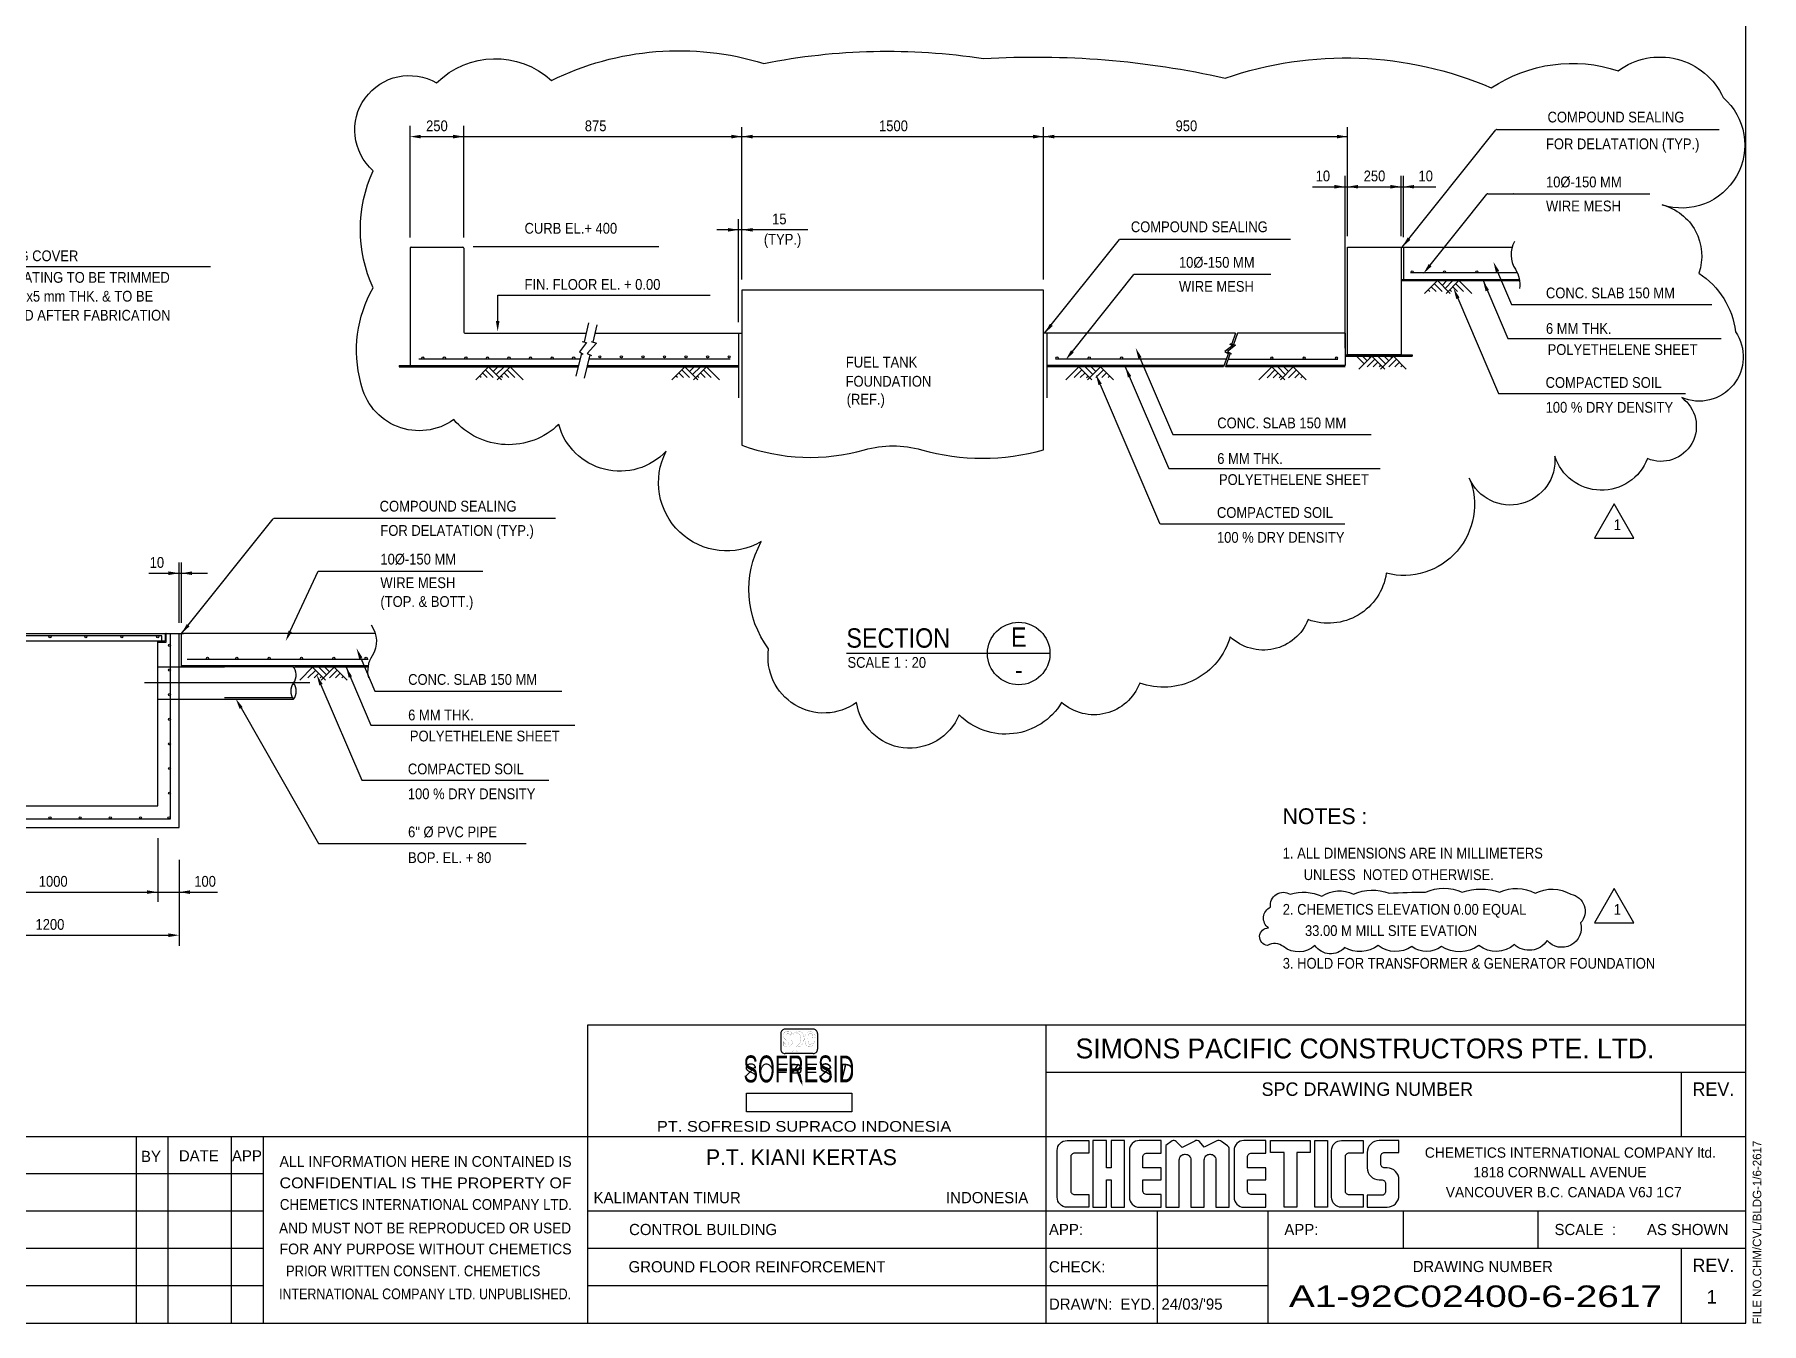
# Model space of a CAD drawing. Extents: x 0 to 83714, y -10 to 58645.
# Drawn here: x 43643 to 83714, y -10 to 29901 of the extents above; entities that cross this region are included whole.
import ezdxf
from ezdxf.enums import TextEntityAlignment as Align

# ---------------------------------------------------------------- set-up
doc = ezdxf.new("R2010")
doc.units = 0
doc.header["$LTSCALE"] = 1000
for name, pattern in [('CENTER', [0]), ('HIDDEN', [0]), ('PHANTOM', [0])]:
    doc.linetypes.add(name, pattern=pattern)
doc.layers.get('0').update_dxf_attribs({"linetype": 'CONTINUOUS'})
for name, color, linetype in [('AS', 4, 'CENTER'), ('DM', 2, 'CONTINUOUS'), ('FORM', 1, 'CONTINUOUS')]:
    doc.layers.add(name, color=color, linetype=linetype)

msp = doc.modelspace()

# ---------------------------------------------------------------- linework, layer by layer
at = {"color": 0}
for p, q in [((75380, 24969), (77553, 27687)), ((77573, 27696), (82736, 27696)), ((76025, 24548), (77341, 26194)), ((77361, 26204), (81127, 26204)), ((52380, 24969), (53580, 24969)), ((67081, 22969), (68817, 25141)), ((68836, 25150), (72783, 25150)), ((74105, 22469), (74105, 24969)), ((74105, 24969), (75355, 24969)), ((75355, 24969), (77930, 24969)), ((75355, 24969), (75355, 22469)), ((75405, 24969), (75405, 24219)), ((67726, 22548), (69149, 24329)), ((69169, 24338), (72327, 24338)), ((75355, 24219), (78097, 24219)), ((75355, 24189), (78101, 24189)), ((78050, 24369), (75572, 24369)), ((76162, 23939), (76053, 24047)), ((76303, 23939), (76124, 24118)), ((76303, 24080), (76412, 24189)), ((76374, 24009), (76553, 24189)), ((76662, 23939), (76553, 24047)), ((76803, 23939), (76624, 24118)), ((76020, 23939), (75982, 23976)), ((76520, 23939), (76482, 23976)), ((53630, 22969), (56441, 22969)), ((56646, 22969), (60055, 22969)), ((59980, 22969), (59980, 21469)), ((71512, 22969), (67055, 22969)), ((67130, 22969), (67130, 21469)), ((74055, 22969), (71554, 22969)), ((74055, 22969), (74055, 22219)), ((74055, 22469), (75605, 22469)), ((75355, 22469), (74105, 22469)), ((75605, 22469), (75605, 22439)), ((52105, 22219), (56261, 22219)), ((52105, 22189), (56254, 22189)), ((56297, 22369), (52563, 22369)), ((54146, 21939), (54037, 22047)), ((54287, 21939), (54108, 22118)), ((54287, 22080), (54396, 22189)), ((54358, 22009), (54537, 22189)), ((54646, 21939), (54537, 22047)), ((54787, 21939), (54608, 22118)), ((56460, 22189), (59980, 22189)), ((56467, 22219), (59980, 22219)), ((59780, 22369), (56503, 22369)), ((58701, 21939), (58592, 22047)), ((58842, 21939), (58663, 22118)), ((58842, 22080), (58951, 22189)), ((58913, 22009), (59092, 22189)), ((59201, 21939), (59092, 22047)), ((59342, 21939), (59163, 22118)), ((71244, 22219), (67130, 22219)), ((71233, 22189), (67130, 22189)), ((71297, 22369), (67330, 22369)), ((67768, 21939), (67947, 22118)), ((67909, 21939), (68018, 22047)), ((68197, 22009), (68018, 22189)), ((68268, 22080), (68159, 22189)), ((68268, 21939), (68447, 22118)), ((68409, 21939), (68518, 22047)), ((74055, 22189), (71276, 22189)), ((74055, 22219), (71286, 22219)), ((71340, 22369), (73887, 22369)), ((72243, 21936), (72422, 22116)), ((72384, 21936), (72493, 22045)), ((72672, 22007), (72493, 22186)), ((72743, 22078), (72634, 22186)), ((72743, 21936), (72922, 22116)), ((72884, 21936), (72993, 22045)), ((74055, 22439), (75605, 22439)), ((74493, 22259), (74314, 22439)), ((74564, 22330), (74456, 22439)), ((74564, 22189), (74743, 22368)), ((74635, 22401), (74597, 22439)), ((74706, 22189), (74814, 22297)), ((74993, 22259), (74814, 22439)), ((74847, 22189), (74885, 22226)), ((75064, 22330), (74956, 22439)), ((75064, 22189), (75243, 22368)), ((75135, 22401), (75097, 22439)), ((75206, 22189), (75314, 22297)), ((75347, 22189), (75385, 22226)), ((54004, 21939), (53966, 21976)), ((54504, 21939), (54466, 21976)), ((58559, 21939), (58522, 21976)), ((59059, 21939), (59022, 21976)), ((68051, 21939), (68089, 21976)), ((68551, 21939), (68589, 21976)), ((72525, 21936), (72563, 21974)), ((73025, 21936), (73063, 21974)), ((47052, 16000), (49183, 18666)), ((49203, 18675), (55734, 18675)), ((49576, 16052), (50222, 17446)), ((50222, 17446), (54047, 17446)), ((38500, 16000), (47100, 16000)), ((46520, 15825), (41480, 15825)), ((46500, 12000), (46500, 15805)), ((46800, 11700), (46800, 16000)), ((47000, 11500), (47000, 16000)), ((51550, 16000), (47050, 16000)), ((47050, 15225), (47050, 16000)), ((51383, 15250), (47050, 15250)), ((51383, 15400), (47183, 15400)), ((67205, 15537), (62480, 15537)), ((51383, 15220), (49674, 15220)), ((49987, 14970), (50166, 15149)), ((50128, 14970), (50237, 15079)), ((50416, 15041), (50237, 15220)), ((50270, 14970), (50308, 15008)), ((50487, 15111), (50378, 15220)), ((50487, 14970), (50666, 15149)), ((50628, 14970), (50737, 15079)), ((50770, 14970), (50808, 15008)), ((41200, 11700), (46800, 11700)), ((41500, 12000), (46500, 12000)), ((41000, 11500), (47000, 11500)), ((56478, 6924), (83352, 6924)), ((56478, 0), (56478, 6924)), ((67117, 5820), (83352, 5820)), ((46000, 4327), (46000, 0)), ((46736, 4327), (46736, 0)), ((48208, 4327), (48208, 0)), ((48944, 4327), (48944, 0)), ((48944, 3462), (0, 3462)), ((48944, 2596), (0, 2596)), ((72269, 2596), (56478, 2596)), ((69693, 2596), (69693, 0)), ((83352, 2596), (72269, 2596)), ((75397, 2596), (75397, 1731)), ((78525, 2596), (78525, 1731)), ((48944, 1731), (0, 1731)), ((72269, 1731), (56478, 1731)), ((83352, 1731), (72269, 1731)), ((48944, 865), (0, 865)), ((72269, 865), (56478, 865))]:
    msp.add_line(p, q, dxfattribs=at)
at = {"color": 0, "linetype": 'HIDDEN'}
for p, q in [((46500, 15225), (48050, 15225)), ((49630, 15224), (48050, 15224)), ((46500, 14475), (48050, 14475)), ((49630, 14505), (48050, 14505))]:
    msp.add_line(p, q, dxfattribs=at)
at = {"color": 0, "linetype": 'PHANTOM'}
msp.add_line((48050, 14475), (49651, 14475), dxfattribs=at)
at = {"color": 0, "linetype": 'CONTINUOUS'}
for p, q in [((67117, 0), (67117, 6924)), ((0, 4327), (83352, 4327)), ((72269, 0), (72269, 2596))]:
    msp.add_line(p, q, dxfattribs=at)
at = {"color": 0}
for points in [[(77982, 25095, 0.273017), (78004, 24454, -0.175886), (78102, 24011, 0.291495)], [(51451, 16199, -0.310304), (51476, 15485, 0.204559), (51391, 14970, -0.291495)], [(49651, 14850, 0.338868), (49651, 14475, 0.338868), (49651, 14850, 0.368783), (49629, 15250, 0.338868)]]:
    msp.add_lwpolyline(points, format="xyb", dxfattribs=at)
for points in [[(76494, 23889), (76194, 24189), (75894, 23889)], [(76994, 23889), (76694, 24189), (76394, 23889)], [(54479, 21889), (54179, 22189), (53879, 21889)], [(54979, 21889), (54679, 22189), (54379, 21889)], [(59034, 21889), (58734, 22189), (58434, 21889)], [(59534, 21889), (59234, 22189), (58934, 21889)], [(67576, 21889), (67876, 22189), (68176, 21889)], [(68076, 21889), (68376, 22189), (68676, 21889)], [(72051, 21886), (72351, 22186), (72651, 21886)], [(72551, 21886), (72851, 22186), (73151, 21886)], [(74373, 22139), (74673, 22439), (74973, 22139)], [(74873, 22139), (75173, 22439), (75473, 22139)], [(46600, 15825), (46600, 15950), (41400, 15950), (41400, 15825)], [(49796, 14920), (50096, 15220), (50396, 14920)], [(50296, 14920), (50596, 15220), (50896, 14920)]]:
    msp.add_lwpolyline(points, dxfattribs=at)
at = {"color": 0, "linetype": 'PHANTOM'}
msp.add_lwpolyline([(67055, 20263), (67055, 23969), (60055, 23969), (60055, 20369, 0.157238), (62898, 20263, -0.138274), (64226, 20263, 0.138274)], format="xyb", close=True, dxfattribs=at)
at = {"color": 0}
for points in [[(46700, 15800), (46700, 16000), (46695, 16000, 0.414214), (46675, 15980), (46675, 15845, -0.414214), (46655, 15825), (46520, 15825, 0.414214), (46500, 15805), (46500, 15800)], [(67372, 4005, -0.414214), (67602, 4235), (68108, 4235), (68108, 3941), (67777, 3941, 0.414214), (67685, 3849), (67685, 3075, 0.414214), (67777, 2983), (68108, 2983), (68108, 2688), (67602, 2688, -0.414214), (67372, 2918)], [(71365, 4039, 0.245559), (71325, 4114), (71183, 4213, 0.334549), (71073, 4227), (70783, 4081), (70672, 4210, 0.334549), (70563, 4223), (70272, 4077), (70129, 4215, 0.334549), (70041, 4226), (69893, 4118), (69893, 2688), (70206, 2688), (70206, 3789, -0.414214), (70335, 3917), (70344, 3917, -0.414214), (70473, 3789), (70473, 2688), (70785, 2688), (70785, 3789, -0.414214), (70914, 3917), (70923, 3917, -0.414214), (71052, 3789), (71052, 2688), (71365, 2688)], [(73739, 4005, -0.414214), (73969, 4235), (74475, 4235), (74475, 3941), (74143, 3941, 0.414214), (74051, 3849), (74051, 3075, 0.414214), (74143, 2983), (74475, 2983), (74475, 2688), (73969, 2688, -0.414214), (73739, 2918)], [(74990, 3232), (74990, 3056, -0.414214), (74898, 2964), (74567, 2964), (74567, 2688), (75027, 2688, 0.414214), (75303, 2964), (75303, 3324, 0.414214), (75027, 3600), (74971, 3600, -0.414214), (74879, 3692), (74879, 3867, -0.414214), (74971, 3959), (75303, 3959), (75303, 4235), (74843, 4235, 0.414214), (74567, 3959), (74567, 3600, 0.414214), (74843, 3324), (74898, 3324, -0.414214)]]:
    msp.add_lwpolyline(points, format="xyb", close=True, dxfattribs=at)
at = {"color": 0, "linetype": 'PHANTOM'}
msp.add_lwpolyline([(46500, 14455), (46500, 15305)], dxfattribs=at)
at = {"color": 0}
for points in [[(68936, 4235), (68623, 4235), (68623, 3600), (68513, 3600), (68513, 4235), (68200, 4235), (68200, 2688), (68513, 2688), (68513, 3324), (68623, 3324), (68623, 2688), (68936, 2688)], [(73352, 4235), (73647, 4235), (73647, 2688), (73352, 2688)]]:
    msp.add_lwpolyline(points, close=True, dxfattribs=at)
at = {"color": 0, "linetype": 'CONTINUOUS'}
for points in [[(69451, 2983, -0.414214), (69359, 3075), (69359, 3324), (69783, 3324), (69783, 3600), (69359, 3600), (69359, 3849, -0.414214), (69451, 3941), (69783, 3941), (69783, 4235), (69277, 4235, 0.414214), (69047, 4005), (69047, 2918, 0.414214), (69277, 2688), (69783, 2688), (69783, 2983)], [(71880, 2983, -0.414214), (71788, 3075), (71788, 3324), (72211, 3324), (72211, 3600), (71788, 3600), (71788, 3849, -0.414214), (71880, 3941), (72211, 3941), (72211, 4235), (71705, 4235, 0.414214), (71475, 4005), (71475, 2918, 0.414214), (71705, 2688), (72211, 2688), (72211, 2983)]]:
    msp.add_lwpolyline(points, format="xyb", close=True, dxfattribs=at)
msp.add_lwpolyline([(72635, 2688), (72635, 3959), (72322, 3959), (72322, 4235), (73242, 4235), (73242, 3959), (72929, 3959), (72929, 2688)], close=True, dxfattribs=at)
at = {"color": 0}
for centre, radius in [((75608, 24394), 25), ((76358, 24394), 25), ((77108, 24394), 25), ((56760, 22421), 25), ((57260, 22421), 25), ((57760, 22421), 25), ((58260, 22421), 25), ((58760, 22421), 25), ((59260, 22421), 25), ((59760, 22421), 25), ((52652, 22394), 25), ((53152, 22394), 25), ((53652, 22394), 25), ((54152, 22394), 25), ((54652, 22394), 25), ((55152, 22394), 25), ((55652, 22394), 25), ((56152, 22394), 25), ((67366, 22394), 25), ((68116, 22394), 25), ((68866, 22394), 25), ((72352, 22394), 25), ((73102, 22394), 25), ((73852, 22394), 25), ((66480, 15537), 725), ((44000, 15925), 25), ((44833, 15925), 25), ((45667, 15925), 25), ((46500, 15925), 25), ((46500, 15925), 25), ((46775, 15725), 25), ((47657, 15425), 25), ((48336, 15425), 25), ((49086, 15425), 25), ((49836, 15425), 25), ((50586, 15425), 25), ((51336, 15425), 25), ((46775, 15154), 25), ((46775, 14582), 25), ((46775, 14011), 25), ((46775, 13439), 25), ((46775, 12868), 25), ((46775, 12296), 25), ((44000, 11725), 25), ((44700, 11725), 25), ((45400, 11725), 25), ((46100, 11725), 25), ((46762, 11725), 25)]:
    msp.add_circle(centre, radius, dxfattribs=at)
for centre in [(77573, 27671), (77361, 26179), (77969, 26179), (68836, 25125), (69169, 24313), (49203, 18650)]:
    msp.add_arc(centre, 25, 90, 141.3627, dxfattribs=at)
for points in [[(76058, 24522), (75993, 24574), (75869, 24352)], [(67758, 22522), (67693, 22574), (67570, 22352)], [(49614, 16034), (49538, 16069), (49471, 15825)]]:
    msp.add_solid(points, dxfattribs=at)
at = {"layer": 'AS', "color": 0}
msp.add_line((46197, 14865), (50030, 14865), dxfattribs=at)
at = {"layer": 'DM', "color": 0}
for p, q in [((52355, 25194), (52355, 27782)), ((53605, 25194), (53605, 27782)), ((60055, 24219), (60055, 27748)), ((67055, 24219), (67055, 27748)), ((74105, 25219), (74105, 27748)), ((52605, 27532), (74105, 27532)), ((74055, 22619), (74055, 26619)), ((75355, 25219), (75355, 26619)), ((75405, 25202), (75405, 26619)), ((73297, 26369), (76155, 26369)), ((61587, 25369), (59475, 25369)), ((59980, 23224), (59980, 25619)), ((52355, 24944), (52355, 22219)), ((53605, 24944), (53605, 22994)), ((53823, 24985), (58128, 24985)), ((41375, 24516), (47724, 24516)), ((77253, 24189), (77827, 22845)), ((77592, 24396), (77917, 23634)), ((54389, 23253), (54389, 23852)), ((54389, 23852), (58864, 23852)), ((58864, 23852), (59318, 23852)), ((76669, 23780), (77615, 21567)), ((77917, 23634), (82565, 23634)), ((56498, 23209), (56393, 22768)), ((56693, 23163), (56597, 22763)), ((71512, 22969), (71423, 22721)), ((71554, 22969), (71461, 22708)), ((77827, 22845), (82777, 22845)), ((56331, 22509), (56202, 21970)), ((56449, 22756), (56284, 22537)), ((56284, 22537), (56373, 22483)), ((56353, 22777), (56449, 22756)), ((56527, 22471), (56396, 21924)), ((56681, 22736), (56469, 22496)), ((56469, 22496), (56565, 22455)), ((56558, 22777), (56681, 22736)), ((71354, 22528), (71233, 22189)), ((71450, 22687), (71263, 22547)), ((71263, 22547), (71352, 22490)), ((71389, 22507), (71276, 22189)), ((71507, 22692), (71320, 22547)), ((71320, 22547), (71419, 22490)), ((71367, 22713), (71450, 22687)), ((71388, 22734), (71507, 22692)), ((52105, 22219), (52105, 22189)), ((68953, 22189), (69956, 19843)), ((69292, 22396), (70046, 20632)), ((68370, 21780), (69743, 18565)), ((77615, 21567), (81954, 21567)), ((70069, 20616), (74655, 20616)), ((69979, 19828), (74867, 19828)), ((69766, 18550), (74045, 18550)), ((47000, 16250), (47000, 17650)), ((47050, 16250), (47050, 17650)), ((46292, 17400), (47657, 17400)), ((51212, 15428), (51538, 14665)), ((50873, 15220), (51448, 13876)), ((50289, 14811), (51235, 12598)), ((51538, 14665), (55879, 14665)), ((48436, 14273), (50229, 11131)), ((51448, 13876), (56183, 13876)), ((51235, 12598), (55575, 12598)), ((46500, 11250), (46500, 9776)), ((50229, 11131), (55053, 11131)), ((47000, 10750), (47000, 8750)), ((40104, 10000), (47889, 10000)), ((41250, 9000), (46750, 9000))]:
    msp.add_line(p, q, dxfattribs=at)
for points in [[(75009, 17399, -0.475319), (73196, 16323, -0.532788), (71384, 15927, -0.436447), (69288, 14851, -0.524866), (67475, 14399, -0.488032), (65096, 14116, -0.763817), (62716, 14399, -0.662999), (60677, 15644, -0.295406), (60507, 18135, -0.751636), (58298, 20229, -0.584755), (55806, 20852, -0.430892), (53370, 20965, -0.544616), (51217, 21814, -0.200125), (51500, 24022, -0.217505), (51500, 26739, -0.905466), (52973, 28777, -0.401541), (55636, 28834, -0.191721), (60564, 29230, -0.087485), (65662, 29343, -0.069862), (71270, 28891, -0.186061), (77445, 28664, -0.230285), (80390, 29060, -0.47655), (82826, 28438, -0.816999), (81410, 25947, -0.438628), (82260, 24362, -0.224931), (83110, 23003, -0.752235), (81863, 21475, -0.893792), (81070, 20060, -0.708126), (78918, 20116, -0.853175), (76935, 19607, -0.614044), (75009, 17399, -0.778417)], [(72254, 8759, -0.950032), (72277, 9171, -0.583502), (72323, 9652, -0.639651), (72781, 9950, -0.191006), (73514, 9904, -0.27432), (74248, 9950, -0.202048), (75073, 9973, -0.02378), (75920, 9996, -0.217436), (76768, 9996, -0.174747), (77639, 9996, -0.241252), (78464, 9973, -0.260486), (79289, 9950, -0.594095), (79518, 9286, -0.792898), (78739, 8874, -0.461869), (77983, 8782, -0.359389), (77158, 8759, -0.3031), (76287, 8736, -0.333117), (75600, 8736, -0.324974), (74821, 8759, -0.285819), (74041, 8713, -0.485777), (73354, 8759, -0.367577), (72621, 8736, 0.315318), (72254, 8759, 0.560852)]]:
    msp.add_lwpolyline(points, format="xyb", dxfattribs=at)
for points in [[(80297, 19011), (79838, 18217), (80755, 18217)], [(80297, 10083), (79838, 9289), (80755, 9289)]]:
    msp.add_lwpolyline(points, close=True, dxfattribs=at)
for centre, start, end in [((52380, 24944), 90, 180), ((53580, 24944), 0, 90), ((53630, 22994), 180, 270), ((70069, 20641), 203.137, 270), ((69979, 19853), 203.137, 270), ((69766, 18575), 203.137, 270)]:
    msp.add_arc(centre, 25, start, end, dxfattribs=at)
for points in [[(52605, 27574), (52605, 27490), (52355, 27532)], [(53355, 27574), (53355, 27490), (53605, 27532)], [(59812, 27574), (59812, 27490), (60062, 27532)], [(60305, 27574), (60305, 27490), (60055, 27532)], [(66812, 27574), (66812, 27490), (67062, 27532)], [(67305, 27574), (67305, 27490), (67055, 27532)], [(73862, 27574), (73862, 27490), (74112, 27532)], [(73805, 26410), (73805, 26327), (74055, 26369)], [(74355, 26410), (74355, 26327), (74105, 26369)], [(75105, 26410), (75105, 26327), (75355, 26369)], [(75655, 26410), (75655, 26327), (75405, 26369)], [(59730, 25410), (59730, 25327), (59980, 25369)], [(60305, 25410), (60305, 25327), (60055, 25369)], [(75569, 25138), (75504, 25190), (75380, 24969)], [(77553, 24380), (77630, 24413), (77493, 24626)], [(77313, 23942), (77390, 23975), (77253, 24189)], [(76631, 23764), (76708, 23796), (76571, 24010)], [(54431, 23253), (54348, 23253), (54389, 23003)], [(67269, 23138), (67204, 23190), (67081, 22969)], [(69254, 22380), (69330, 22413), (69194, 22626)], [(69013, 21942), (69090, 21975), (68953, 22189)], [(68331, 21764), (68408, 21796), (68271, 22010)], [(46750, 17442), (46750, 17358), (47000, 17400)], [(47300, 17442), (47300, 17358), (47050, 17400)], [(47241, 16169), (47176, 16221), (47052, 16000)], [(51174, 15411), (51250, 15444), (51114, 15658)], [(50251, 14795), (50328, 14828), (50191, 15041)], [(50933, 14974), (51010, 15006), (50873, 15220)], [(48400, 14252), (48472, 14293), (48312, 14490)], [(46250, 10042), (46250, 9958), (46500, 10000)], [(47250, 10042), (47250, 9958), (47000, 10000)], [(46750, 9042), (46750, 8958), (47000, 9000)]]:
    msp.add_solid(points, dxfattribs=at)
at = {"layer": 'FORM', "color": 0}
for p, q in [((81850, 5820), (81850, 4327)), ((81850, 1731), (81850, 0))]:
    msp.add_line(p, q, dxfattribs=at)
for points in [[(83352, 0), (83352, 58645), (0, 58645), (0, 0)], [(62606, 4900), (60161, 4900), (60161, 5336), (62606, 5336)]]:
    msp.add_lwpolyline(points, close=True, dxfattribs=at)
for points in [[(61057, 6819, 0.414214), (60958, 6720, 0.414214)], [(61809, 6720, 0.414214), (61710, 6819, 0.414214)], [(60958, 6352, 0.414214), (61057, 6252, 0.414214)], [(61710, 6252, 0.414214), (61809, 6352, 0.414214)]]:
    msp.add_lwpolyline(points, format="xyb", dxfattribs=at)
for points in [[(61710, 6819), (61057, 6819)], [(60958, 6720), (60958, 6352)], [(61809, 6720), (61809, 6352)], [(61710, 6252), (61057, 6252)]]:
    msp.add_lwpolyline(points, dxfattribs=at)
at = {"layer": 'FORM', "color": 0, "const_width": 2.84}
for points in [[(61013, 6696, 0.26498), (61031, 6617, 0.26498)], [(61115, 6765, 0.349597), (61013, 6696, 0.349597)], [(61013, 6442, 0.150766), (61119, 6414, 0.150766)], [(61027, 6526, 0.425066), (61134, 6470, 0.425066)], [(61208, 6650, 0.393634), (61103, 6710, 0.643417), (61092, 6677, 0.643417)], [(61219, 6739, 0.154381), (61115, 6765, 0.154381)], [(61119, 6414, 0.349597), (61221, 6484, 0.349597)], [(61134, 6470, 0.579326), (61143, 6503, 0.639096)], [(61221, 6484, 0.26498), (61203, 6563, 0.26498)], [(61335, 6723, 0.026514), (61318, 6719, 0.024362)], [(61384, 6418, 0.031833), (61318, 6418, 0.031119)], [(61384, 6764, 0.083639), (61319, 6741, 0.083639)], [(61319, 6475, 0.613778), (61364, 6452, 0.613778)], [(61355, 6720, 0.153806), (61335, 6723, 0.153806)], [(61364, 6452, 0.087388), (61373, 6461, 0.087388)], [(61399, 6687, 0.14965), (61369, 6713, 0.14965)], [(61373, 6461, 0.341258), (61399, 6687, 0.341258)], [(61409, 6761, 0.153806), (61384, 6764, 0.153806)], [(61384, 6418, 0.213092), (61428, 6434, 0.213092)], [(61464, 6720, 0.14965), (61427, 6753, 0.14965)], [(61428, 6434, 0.347223), (61464, 6720, 0.347223)], [(61635, 6766, 0.332128), (61514, 6636, 0.332128)], [(61514, 6636, 0.054137), (61529, 6493, 0.054137)], [(61529, 6493, 0.047892), (61534, 6477, 0.047892)], [(61544, 6453, 0.150187), (61560, 6433, 0.150187)], [(61560, 6433, 0.338357), (61689, 6443, 0.338357)], [(61595, 6694, 0.114389), (61604, 6488, 0.117839)], [(61684, 6705, 0.599138), (61595, 6694, 0.795552)], [(61604, 6488, 0.447603), (61664, 6480, 0.447603)], [(61760, 6660, 0.326494), (61635, 6766, 0.338152)], [(61664, 6480, 0.098799), (61734, 6541, 0.098799)], [(61684, 6660, 0.101518), (61684, 6705, 0.101518)], [(61684, 6660, 1.225978), (61760, 6660, 1.225978)], [(61689, 6443, 0.071671), (61753, 6536, 0.071671)], [(61242, 6313, 0.207093), (61248, 6329, 0.207093)], [(61319, 6328, 0.207392), (61326, 6313, 0.207392)]]:
    msp.add_lwpolyline(points, format="xyb", dxfattribs=at)
at = {"layer": 'FORM', "color": 0}
for points, const_width in [([(61029, 6525), (61012, 6525)], 2.84), ([(61014, 6527), (61014, 6441)], 2.84), ([(61031, 6617), (61056, 6590)], 2.84), ([(61056, 6590), (61143, 6502)], 2.84), ([(61178, 6590), (61091, 6677)], 2.84), ([(61203, 6563), (61178, 6590)], 2.84), ([(61218, 6740), (61208, 6650)], 2.84), ([(61319, 6767), (61226, 6710)], 2.84), ([(61227, 6711), (61249, 6691)], 2.84), ([(61248, 6691), (61248, 6329)], 2.84), ([(61319, 6768), (61319, 6740)], 2.84), ([(61319, 6719), (61319, 6475)], 2.84), ([(61319, 6418), (61319, 6328)], 2.84), ([(61355, 6720), (61369, 6713)], 2.84), ([(61409, 6761), (61427, 6753)], 2.84), ([(61534, 6477), (61544, 6453)], 2.84), ([(61734, 6541), (61753, 6536)], 2.84), ([(60375, 5913), (60375, 5913), (60371, 5925), (60368, 5937), (60364, 5947), (60361, 5956), (60356, 5964), (60352, 5971), (60347, 5977), (60343, 5983), (60338, 5988), (60332, 5992), (60327, 5996), (60321, 6000), (60314, 6003), (60308, 6005), (60301, 6007), (60294, 6009), (60287, 6010), (60280, 6011), (60272, 6012), (60265, 6012), (60257, 6012), (60249, 6011), (60242, 6010), (60234, 6009), (60227, 6007), (60221, 6005), (60214, 6002), (60208, 5999), (60202, 5996), (60197, 5993), (60192, 5989), (60187, 5985), (60182, 5981), (60178, 5976), (60175, 5971), (60171, 5966), (60168, 5961), (60166, 5956), (60164, 5950), (60162, 5945), (60161, 5939), (60160, 5933), (60159, 5927), (60159, 5921), (60159, 5915), (60160, 5909), (60161, 5903), (60163, 5898), (60165, 5893), (60168, 5888), (60171, 5883), (60174, 5878), (60178, 5874), (60182, 5870), (60187, 5866), (60191, 5862), (60196, 5858), (60202, 5854), (60207, 5850), (60213, 5846), (60219, 5842), (60225, 5839), (60232, 5835), (60238, 5832), (60245, 5829), (60252, 5825), (60259, 5822), (60266, 5819), (60273, 5817), (60280, 5814), (60287, 5811), (60294, 5808), (60301, 5805), (60307, 5802), (60313, 5798), (60319, 5795), (60325, 5791), (60330, 5788), (60336, 5784), (60341, 5780), (60346, 5776), (60351, 5771), (60355, 5766), (60359, 5762), (60363, 5757), (60366, 5751), (60369, 5746), (60371, 5741), (60373, 5736), (60375, 5730), (60375, 5725), (60376, 5719), (60376, 5713), (60375, 5707), (60375, 5701), (60374, 5695), (60372, 5688), (60370, 5682), (60368, 5675), (60366, 5669), (60363, 5663), (60360, 5657), (60357, 5651), (60354, 5646), (60351, 5642), (60347, 5638), (60343, 5634), (60339, 5631), (60335, 5628), (60331, 5626), (60326, 5624), (60322, 5622), (60316, 5620), (60311, 5618), (60306, 5617), (60300, 5615), (60294, 5614), (60288, 5613), (60282, 5613), (60276, 5612), (60270, 5612), (60264, 5613), (60257, 5613), (60251, 5614), (60245, 5615), (60240, 5616), (60234, 5617), (60229, 5618), (60224, 5620), (60219, 5622), (60214, 5623), (60210, 5625), (60205, 5627), (60201, 5629), (60197, 5631), (60194, 5634), (60190, 5636), (60186, 5639), (60183, 5642), (60180, 5645), (60176, 5648), (60173, 5652), (60169, 5656), (60165, 5661), (60161, 5666), (60158, 5672), (60154, 5679), (60150, 5686), (60147, 5694), (60144, 5702), (60143, 5712), (60142, 5722), (60366, 5949), (60345, 5989), (60297, 6013), (60232, 6013), (60183, 5987), (60158, 5946), (60158, 5895), (60188, 5861), (60236, 5830), (60296, 5808), (60343, 5782), (60377, 5742), (60377, 5697), (60356, 5640), (60324, 5621), (60276, 5609), (60226, 5617), (60192, 5633), (60167, 5655), (60143, 5694), (60142, 5722)], 28.1), ([(60893, 5586), (60893, 6003), (61119, 6003)], 33.8), ([(61211, 6000), (61211, 6000), (61261, 6000), (61300, 5998), (61330, 5997), (61352, 5994), (61368, 5991), (61378, 5988), (61386, 5985), (61391, 5981), (61396, 5978), (61400, 5974), (61404, 5970), (61408, 5967), (61411, 5963), (61414, 5959), (61416, 5956), (61419, 5952), (61421, 5948), (61422, 5944), (61424, 5940), (61425, 5936), (61427, 5932), (61428, 5927), (61428, 5923), (61429, 5918), (61429, 5913), (61430, 5908), (61430, 5903), (61430, 5898), (61429, 5893), (61429, 5888), (61429, 5883), (61428, 5878), (61428, 5874), (61427, 5870), (61426, 5865), (61425, 5861), (61425, 5857), (61424, 5854), (61423, 5850), (61422, 5846), (61421, 5843), (61420, 5840), (61418, 5836), (61417, 5833), (61415, 5830), (61413, 5826), (61410, 5823), (61407, 5819), (61403, 5816), (61396, 5812), (61386, 5809), (61371, 5806), (61349, 5804), (61318, 5802), (61278, 5802), (61226, 5803), (61360, 6000), (61396, 5981), (61421, 5952), (61431, 5920), (61429, 5876), (61422, 5845), (61413, 5821), (61381, 5799), (61226, 5803)], 33.8), ([(61212, 5586), (61212, 6000)], 33.8), ([(61227, 6299), (61242, 6313)], 2.84), ([(61340, 6299), (61227, 6299)], 2.84), ([(61340, 6299), (61326, 6313)], 2.84), ([(61547, 6003), (61799, 6003)], 33.8), ([(61563, 6010), (61563, 5612)], 33.8), ([(62113, 5912), (62113, 5912), (62113, 5919), (62112, 5925), (62110, 5932), (62108, 5938), (62106, 5944), (62103, 5950), (62100, 5956), (62096, 5962), (62091, 5968), (62086, 5973), (62081, 5978), (62076, 5983), (62070, 5988), (62063, 5992), (62057, 5996), (62051, 5999), (62044, 6002), (62037, 6005), (62030, 6007), (62024, 6009), (62017, 6010), (62010, 6011), (62003, 6012), (61996, 6012), (61988, 6012), (61981, 6011), (61974, 6010), (61967, 6008), (61960, 6006), (61953, 6004), (61947, 6001), (61940, 5998), (61934, 5994), (61928, 5990), (61923, 5986), (61918, 5982), (61913, 5977), (61909, 5972), (61905, 5966), (61902, 5960), (61899, 5954), (61897, 5948), (61895, 5942), (61894, 5935), (61894, 5929), (61894, 5922), (61894, 5916), (61896, 5909), (61897, 5903), (61899, 5897), (61902, 5891), (61905, 5885), (61910, 5879), (61914, 5874), (61920, 5868), (61926, 5863), (61934, 5858), (61942, 5853), (61951, 5847), (61960, 5842), (61970, 5837), (61980, 5832), (61990, 5828), (62001, 5823), (62012, 5818), (62022, 5812), (62033, 5807), (62043, 5802), (62053, 5796), (62063, 5790), (62072, 5784), (62081, 5778), (62088, 5771), (62095, 5764), (62102, 5756), (62107, 5749), (62111, 5741), (62115, 5732), (62117, 5724), (62119, 5715), (62119, 5707), (62118, 5698), (62117, 5690), (62115, 5681), (62112, 5673), (62109, 5666), (62105, 5658), (62101, 5652), (62098, 5646), (62094, 5641), (62089, 5637), (62085, 5634), (62080, 5630), (62075, 5628), (62069, 5625), (62063, 5623), (62055, 5621), (62048, 5620), (62040, 5619), (62031, 5618), (62023, 5617), (62014, 5616), (62006, 5616), (61998, 5616), (61990, 5616), (61983, 5617), (61976, 5617), (61970, 5619), (61963, 5620), (61957, 5622), (61951, 5624), (61945, 5627), (61939, 5631), (61933, 5635), (61927, 5639), (61921, 5644), (61915, 5649), (61910, 5654), (61905, 5660), (61900, 5665), (61896, 5670), (61892, 5676), (61889, 5682), (61886, 5688), (61884, 5695), (61882, 5703), (61881, 5712), (61880, 5723), (62113, 5930), (62101, 5964), (62052, 6004), (61996, 6017), (61938, 6002), (61896, 5963), (61890, 5908), (61917, 5862), (62000, 5823), (62088, 5782), (62130, 5717), (62102, 5644), (62070, 5620), (61993, 5614), (61945, 5621), (61895, 5665), (61881, 5693), (61880, 5723)], 33.8), ([(62240, 6040), (62240, 5586)], 33.8), ([(62370, 6001), (62370, 6001), (62402, 6001), (62429, 6000), (62452, 5999), (62471, 5997), (62487, 5995), (62500, 5993), (62510, 5991), (62520, 5988), (62529, 5985), (62537, 5983), (62545, 5980), (62552, 5976), (62559, 5973), (62565, 5968), (62570, 5964), (62575, 5959), (62580, 5953), (62584, 5947), (62588, 5941), (62592, 5934), (62595, 5927), (62598, 5920), (62601, 5913), (62603, 5905), (62606, 5898), (62608, 5891), (62610, 5883), (62612, 5876), (62613, 5868), (62615, 5861), (62616, 5852), (62617, 5844), (62618, 5835), (62618, 5826), (62618, 5817), (62618, 5807), (62618, 5797), (62617, 5788), (62617, 5778), (62615, 5769), (62614, 5760), (62612, 5751), (62610, 5742), (62608, 5733), (62605, 5725), (62602, 5717), (62599, 5709), (62596, 5702), (62592, 5694), (62589, 5687), (62585, 5680), (62580, 5673), (62576, 5667), (62571, 5661), (62566, 5656), (62561, 5651), (62555, 5646), (62549, 5642), (62543, 5638), (62536, 5635), (62529, 5632), (62522, 5629), (62514, 5627), (62505, 5625), (62496, 5623), (62486, 5621), (62475, 5620), (62461, 5619), (62444, 5618), (62423, 5618), (62399, 5618), (62370, 5618), (62464, 6001), (62527, 5989), (62580, 5965), (62605, 5905), (62620, 5848), (62619, 5766), (62598, 5699), (62564, 5646), (62511, 5621), (62454, 5618), (62370, 5618)], 33.8), ([(62385, 6013), (62385, 5603)], 33.8), ([(61091, 5818), (60898, 5818)], 33.8), ([(61373, 5796), (61373, 5796), (61385, 5783), (61394, 5771), (61401, 5760), (61406, 5751), (61409, 5742), (61411, 5733), (61412, 5724), (61413, 5715), (61413, 5705), (61414, 5695), (61415, 5684), (61415, 5674), (61416, 5663), (61417, 5653), (61418, 5644), (61419, 5635), (61420, 5628), (61422, 5621), (61423, 5615), (61425, 5610), (61427, 5605), (61429, 5601), (61431, 5597), (61434, 5592), (61408, 5759), (61413, 5722), (61417, 5624), (61427, 5604), (61434, 5592)], 33.8), ([(61548, 5620), (61806, 5620)], 33.8), ([(61781, 5820), (61558, 5820)], 33.8)]:
    msp.add_lwpolyline(points, dxfattribs=dict(at, const_width=const_width))
at = {"layer": 'FORM', "color": 0, "const_width": 28.1}
msp.add_lwpolyline([(60632, 6010, 0.14203), (60580, 6003, 0.107037), (60530, 5956, 0.080795), (60500, 5890, 0.068699), (60488, 5806, 0.068699), (60500, 5722, 0.080795), (60530, 5656, 0.107037), (60580, 5616, 0.142973), (60632, 5607, 0.142973), (60673, 5618, 0.107037), (60729, 5659, 0.080795), (60756, 5722, 0.068699), (60769, 5807, 0.068699), (60758, 5889, 0.080795), (60729, 5951, 0.116282), (60683, 5992, 0.137719)], format="xyb", close=True, dxfattribs=at)
at = {"layer": 'FORM', "color": 0}
msp.add_arc((61240, 6591), 186, 314.555, 314.5571, dxfattribs=at)

# ---------------------------------------------------------------- texts
at = {"color": 0, "width": 0.9}
for s, p in [('1', (80288, 18401)), ('1. ALL DIMENSIONS ARE IN MILLIMETERS', (72606, 10780)), ('UNLESS  NOTED OTHERWISE.', (73092, 10280)), ('2. CHEMETICS ELEVATION 0.00 EQUAL ', (72606, 9475)), ('1', (80288, 9473)), ('33.00 M MILL SITE EVATION', (73122, 8982)), ('3. HOLD FOR TRANSFORMER & GENERATOR FOUNDATION', (72606, 8223)), ('PRIOR WRITTEN CONSENT. CHEMETICS', (49477, 1085))]:
    msp.add_text(s, height=250, dxfattribs=at).set_placement(p)
msp.add_text('SECTION', height=450, dxfattribs=at).set_placement((62480, 15537), align=Align.BOTTOM_LEFT)
for s, p in [('E', (66480, 15917)), ('-', (66480, 15158))]:
    msp.add_text(s, height=450, dxfattribs=at).set_placement(p, align=Align.MIDDLE)
at = {"color": 0}
for s, height, p in [('NOTES :', 368, (72602, 11577)), ('SIMONS PACIFIC CONSTRUCTORS PTE. LTD.', 460, (67799, 6142)), ('SPC DRAWING NUMBER', 311.57, (72114, 5272)), ('REV.', 311.6, (82111, 5272)), ('DATE', 259.6, (46992, 3752)), ('APP', 259.6, (48223, 3751)), ('P.T. KIANI KERTAS', 368, (59222, 3664)), ('CHEMETICS INTERNATIONAL COMPANY ltd.', 239.2, (75903, 3836)), ('BY', 259.6, (46113, 3737)), ('1818 CORNWALL AVENUE', 239.2, (77028, 3382)), ('KALIMANTAN TIMUR', 259.64, (56615, 2781)), ('INDONESIA', 259.6, (64792, 2781)), ('VANCOUVER B.C. CANADA V6J 1C7', 239.2, (76389, 2918)), ('CONTROL BUILDING', 259.64, (57438, 2041)), ('APP:', 259.6, (67181, 2041)), ('APP:', 259.6, (72643, 2041)), ('SCALE  :', 259.6, (78912, 2041)), ('AS SHOWN', 259.6, (81057, 2041)), ('GROUND FLOOR REINFORCEMENT', 259.64, (57427, 1176)), ('CHECK:', 259.6, (67181, 1176)), ('DRAWING NUMBER', 257.6, (75620, 1183)), ('REV.', 311.6, (82111, 1183)), ("DRAW'N:", 259.6, (67181, 310)), ('EYD.', 259.6, (68839, 310)), ("24/03/'95", 259.6, (69791, 310)), ('1', 312, (82444, 452))]:
    msp.add_text(s, height=height, dxfattribs=at).set_placement(p)
msp.add_text('FILE NO.CHM/CVL/BLDG-1/6-2617', height=200, rotation=90, dxfattribs=at).set_placement((83711, -32))
for s, height, width, p, p2 in [('ALL INFORMATION HERE IN CONTAINED IS', 250, 0.854774, (49328, 3625), (56105, 3625)), ('CONFIDENTIAL IS THE PROPERTY OF', 250, 0.983212, (49328, 3128), (56105, 3128)), ('CHEMETICS INTERNATIONAL COMPANY LTD.', 250, 0.837176, (49335, 2627), (56112, 2627)), ('AND MUST NOT BE REPRODUCED OR USED', 250, 0.823849, (49316, 2080), (56093, 2080)), ('FOR ANY PURPOSE WITHOUT CHEMETICS', 250, 0.879876, (49327, 1594), (56104, 1594)), ('INTERNATIONAL COMPANY LTD. UNPUBLISHED.', 250, 0.776644, (49316, 551), (56093, 551)), ('A1-92C02400-6-2617', 500, 0.971994, (72750, 372), (81406, 372))]:
    msp.add_text(s, height=height, dxfattribs=dict(at, width=width)).set_placement(p, p2, align=Align.FIT)
at = {"layer": 'DM', "color": 0, "width": 0.9}
for s, p in [('COMPOUND SEALING', (78750, 27785)), ('FOR DELATATION (TYP.)', (78714, 27163)), ('10%%C-150 MM', (78714, 26279)), ('WIRE MESH', (78714, 25722)), ('COMPOUND SEALING', (69081, 25239)), ('10%%C-150 MM', (70197, 24414)), ('WIRE MESH', (70197, 23856)), ('CONC. SLAB 150 MM', (78713, 23704)), ('6 MM THK.', (78713, 22879)), ('POLYETHELENE SHEET', (78752, 22390)), ('FUEL TANK', (62469, 22098)), ('FOUNDATION', (62462, 21654)), ('COMPACTED SOIL', (78705, 21626)), ('(REF.)', (62488, 21238)), ('100 % DRY DENSITY', (78705, 21050)), ('CONC. SLAB 150 MM', (71086, 20687)), ('6 MM THK.', (71086, 19862)), ('POLYETHELENE SHEET', (71126, 19373)), ('COMPOUND SEALING', (51651, 18756)), ('COMPACTED SOIL', (71079, 18609)), ('FOR DELATATION (TYP.)', (51668, 18192)), ('100 % DRY DENSITY', (71079, 18032)), ('10%%C-150 MM', (51668, 17527)), ('WIRE MESH', (51668, 16980)), ('(TOP. & BOTT.)', (51668, 16543)), ('SCALE 1 : 20', (62506, 15130)), ('CONC. SLAB 150 MM', (52312, 14735)), ('6 MM THK.', (52312, 13910)), ('POLYETHELENE SHEET', (52352, 13422)), ('COMPACTED SOIL', (52305, 12658)), ('100 % DRY DENSITY', (52305, 12081)), ('6" %%C PVC PIPE', (52310, 11197)), ('BOP. EL. + 80', (52310, 10600))]:
    msp.add_text(s, height=250, dxfattribs=at).set_placement(p, align=Align.BOTTOM_LEFT)
for s, p in [('250', (52980, 27782)), ('1200', (44000, 9250))]:
    msp.add_text(s, height=250, dxfattribs=at).set_placement(p, align=Align.MIDDLE_CENTER)
for s, p in [('875', (56662, 27782)), ('1500', (63573, 27782)), ('950', (70370, 27782)), ('10', (73537, 26619)), ('250', (74735, 26619)), ('10', (75923, 26619)), ('15', (60925, 25619)), ('(TYP.)', (61000, 25119)), ('10', (46482, 17650)), ('1000', (44076, 10250)), ('100', (47600, 10250))]:
    msp.add_text(s, height=250, dxfattribs=at).set_placement(p, align=Align.MIDDLE)
for s, p in [('CURB EL.+ 400', (55013, 25404)), ('FIN. FLOOR EL. + 0.00', (55013, 24102))]:
    msp.add_text(s, height=250, dxfattribs=at).set_placement(p, align=Align.MIDDLE_LEFT)
for s, p in [('25 GRATING COVER', (41716, 24641)), ('END OF GRATING TO BE TRIMMED', (41716, 24140)), ('WITH FB. 25x5 mm THK. & TO BE ', (41716, 23703)), ('GALVANIZED AFTER FABRICATION', (41716, 23262))]:
    msp.add_text(s, height=250, dxfattribs=at).set_placement(p)
at = {"layer": 'FORM', "color": 0, "width": 0.82599}
msp.add_text('SOFRESID', height=623.5, dxfattribs=at).set_placement((60093, 5585), (62662, 5585), align=Align.FIT)
at = {"layer": 'FORM', "color": 0, "width": 1.15}
msp.add_text('PT. SOFRESID SUPRACO INDONESIA', height=247.5, dxfattribs=at).set_placement((61499, 4564), align=Align.MIDDLE)

doc.saveas('drawing.dxf')
